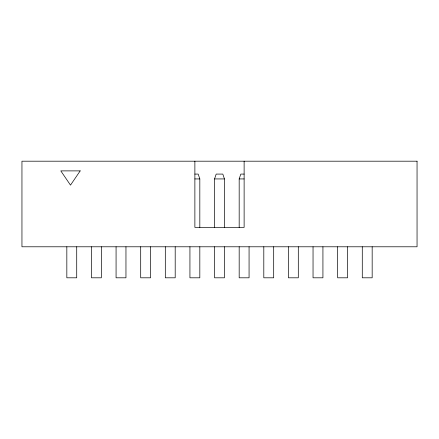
<?xml version="1.0" encoding="UTF-8"?>
<svg xmlns="http://www.w3.org/2000/svg" width="439" height="439" viewBox="0 0 439 439"><rect width="100%" height="100%" fill="white"/><g stroke="black" fill="none" stroke-linecap="round" stroke-linejoin="round"><path stroke-width="0.66" d="M214.556 227.402L214.556 178.931L216.186 174.085L222.814 174.085L224.444 178.931L224.444 227.402M239.178 227.402L239.178 178.931L240.808 174.085L244.122 174.085M194.878 174.085L198.192 174.085L199.822 178.931L199.822 227.402M194.878 178.931L199.822 178.931M214.556 178.931L224.444 178.931M239.178 178.931L244.122 178.931M372.168 246.789L372.168 277.805L362.285 277.805L362.285 246.789M347.551 246.789L347.551 277.805L337.662 277.805L337.662 246.789M322.928 246.789L322.928 277.805L313.04 277.805L313.04 246.789M298.306 246.789L298.306 277.805L288.418 277.805L288.418 246.789M273.684 246.789L273.684 277.805L263.801 277.805L263.801 246.789M249.067 246.789L249.067 277.805L239.178 277.805L239.178 246.789M244.122 161.195L244.122 227.402L194.878 227.402L194.878 161.195M224.444 246.789L224.444 277.805L214.556 277.805L214.556 246.789M199.822 246.789L199.822 277.805L189.933 277.805L189.933 246.789M175.199 246.789L175.199 277.805L165.316 277.805L165.316 246.789M150.582 246.789L150.582 277.805L140.694 277.805L140.694 246.789M125.96 246.789L125.96 277.805L116.072 277.805L116.072 246.789M101.338 246.789L101.338 277.805L91.449 277.805L91.449 246.789M76.715 246.789L76.715 277.805L66.832 277.805L66.832 246.789M80.189 170.886L70.492 185.137L60.801 170.886L80.189 170.886M417.05 161.195L21.95 161.195L21.95 246.789L417.05 246.789L417.05 161.195"/></g></svg>
